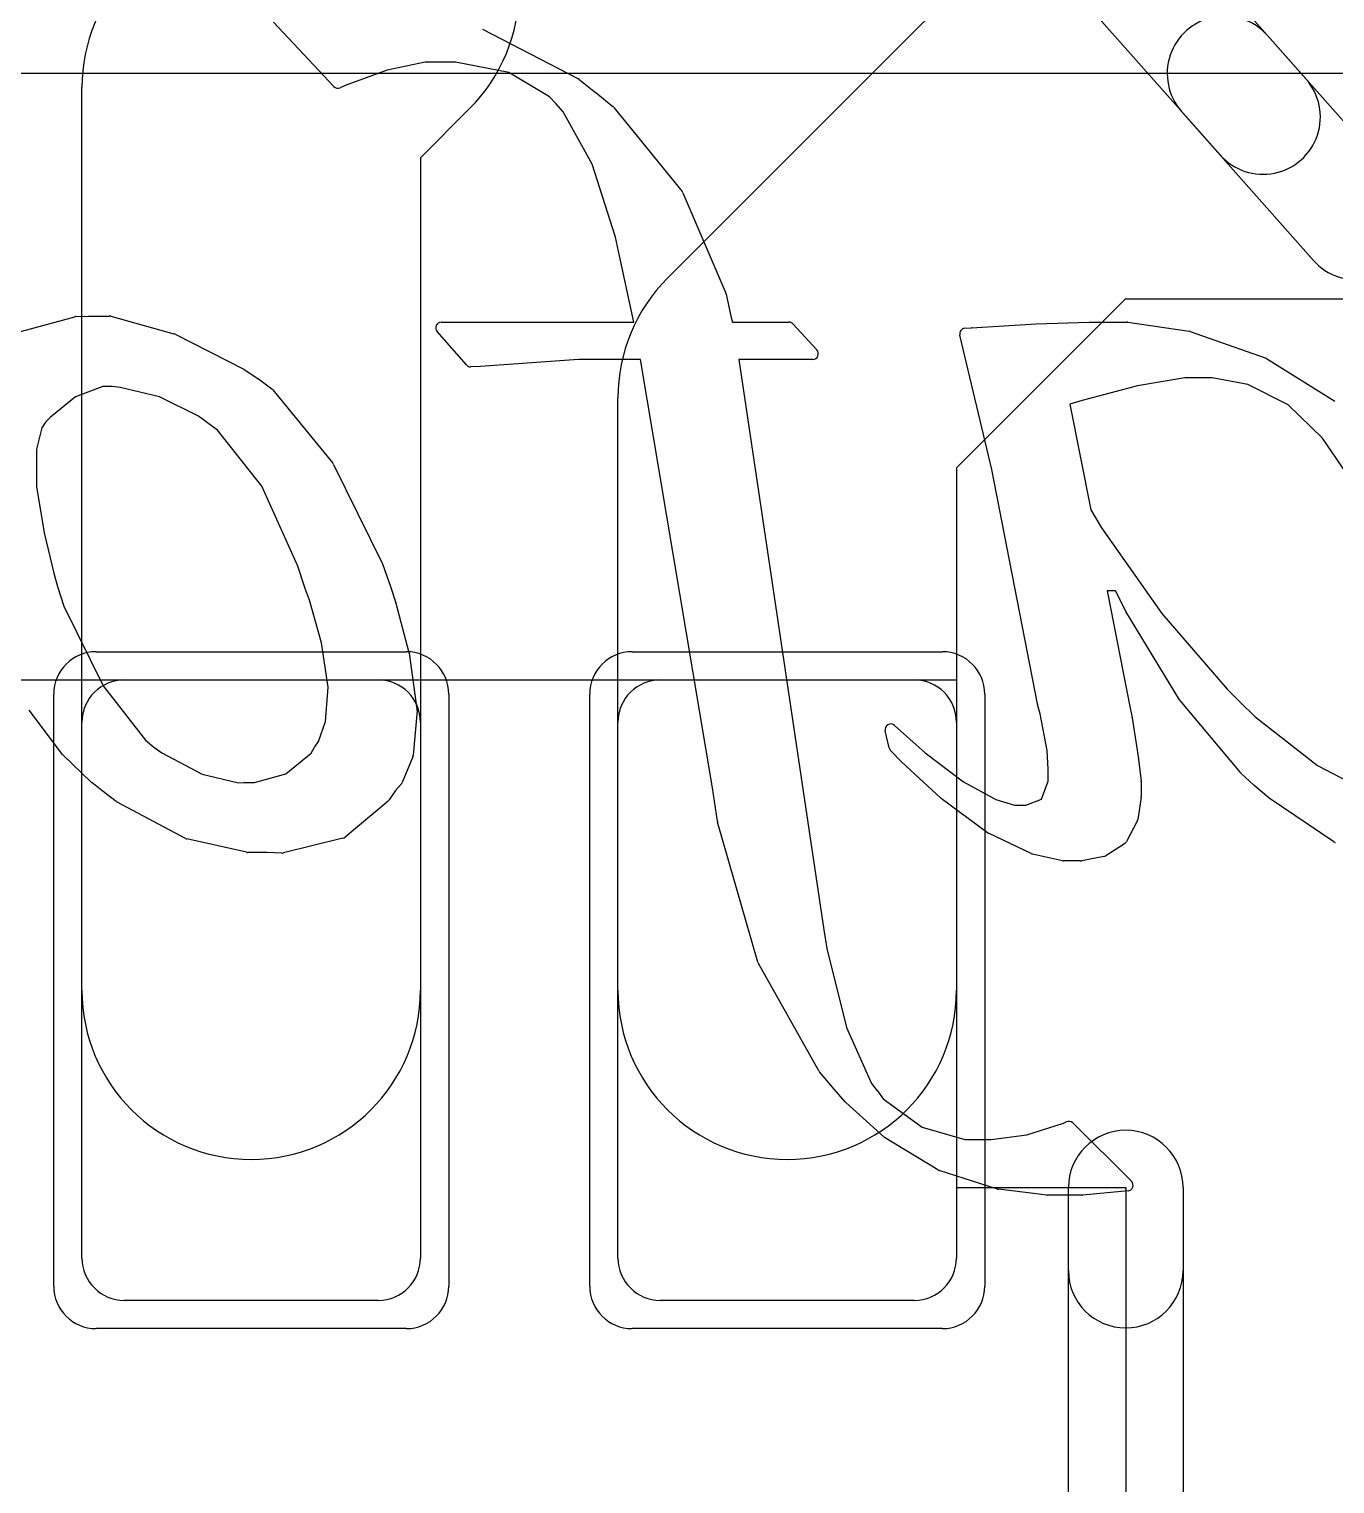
# Model space of a CAD drawing. Extents: x -3.2 to 23.2, y -0.5 to 25.
# Drawn here: x 14.381 to 16.696, y 17 to 19.579 of the extents above; entities that cross this region are included whole.
import ezdxf

# ---------------------------------------------------------------- set-up
doc = ezdxf.new("R2010")
doc.units = 0
for name, color, linetype in [('L1', 3, 'CONTINUOUS'), ('MetalMask-A', 176, 'CONTINUOUS'), ('PartsArea-A', 111, 'CONTINUOUS'), ('PartsArea-B', 111, 'CONTINUOUS'), ('PartsSilk-A', 221, 'CONTINUOUS'), ('PartsSilk-B', 221, 'CONTINUOUS'), ('Resist-A', 2, 'CONTINUOUS'), ('Silk-A', 140, 'CONTINUOUS'), ('Silk-B', 140, 'CONTINUOUS')]:
    doc.layers.add(name, color=color, linetype=linetype)

msp = doc.modelspace()

# ---------------------------------------------------------------- linework, layer by layer
at = {"layer": 'L1'}
for p, q in [((15.51287, 19.13713), (15.98787, 19.61213)), ((14.475, 17.875), (14.475, 19.475)), ((15.16213, 19.43787), (15.075, 19.35074)), ((15.075, 19.35074), (15.075, 17.875)), ((16.32426, 19.1), (16.025, 18.80074)), ((17.175, 19.1), (16.32426, 19.1)), ((15.425, 17.875), (15.425, 18.925)), ((16.025, 18.80074), (16.025, 17.875)), ((14.55, 18.425), (15, 18.425)), ((15.5, 18.425), (15.95, 18.425)), ((14.475, 17.4), (14.475, 18.35)), ((15.075, 18.35), (15.075, 17.4)), ((15.425, 17.4), (15.425, 18.35)), ((16.025, 18.35), (16.025, 17.4)), ((15, 17.325), (14.55, 17.325)), ((15.95, 17.325), (15.5, 17.325))]:
    msp.add_line(p, q, dxfattribs=at)
for centre, radius, start, end in [((14.775, 19.475), 0.3, 135, 180), ((14.95, 19.65), 0.3, -45, 0), ((15.725, 18.925), 0.3, 135, 180), ((14.55, 18.35), 0.075, 90, 180), ((15, 18.35), 0.075, 0, 90), ((15.5, 18.35), 0.075, 90, 180), ((15.95, 18.35), 0.075, 0, 90), ((14.775, 17.875), 0.3, 180, 0), ((15.725, 17.875), 0.3, 180, 0), ((14.55, 17.4), 0.075, 180, -90), ((15, 17.4), 0.075, -90, 0), ((15.5, 17.4), 0.075, 180, -90), ((15.95, 17.4), 0.075, -90, 0)]:
    msp.add_arc(centre, radius, start, end, dxfattribs=at)
at = {"layer": 'MetalMask-A'}
for p, q in [((14.55, 18.425), (15, 18.425)), ((15.5, 18.425), (15.95, 18.425)), ((14.475, 17.4), (14.475, 18.35)), ((15.075, 18.35), (15.075, 17.4)), ((15.425, 17.4), (15.425, 18.35)), ((16.025, 18.35), (16.025, 17.4)), ((15, 17.325), (14.55, 17.325)), ((15.95, 17.325), (15.5, 17.325))]:
    msp.add_line(p, q, dxfattribs=at)
for centre, start, end in [((14.55, 18.35), 90, 180), ((15, 18.35), 0, 90), ((15.5, 18.35), 90, 180), ((15.95, 18.35), 0, 90), ((14.55, 17.4), 180, -90), ((15, 17.4), -90, 0), ((15.5, 17.4), 180, -90), ((15.95, 17.4), -90, 0)]:
    msp.add_arc(centre, 0.075, start, end, dxfattribs=at)
at = {"layer": 'PartsArea-A'}
for p, q in [((20, 19.5), (0, 19.5)), ((13.525, 18.425), (16.025, 18.425)), ((16.025, 18.425), (16.025, 17.525)), ((16.025, 17.525), (16.325, 17.525)), ((16.325, 17.525), (16.325, 15.725))]:
    msp.add_line(p, q, dxfattribs=at)
at = {"layer": 'PartsArea-B'}
msp.add_line((20, 19.5), (0, 19.5), dxfattribs=at)
at = {"layer": 'PartsSilk-A'}
for p, q in [((16.2234, 15.725), (16.2234, 17.525)), ((16.4266, 17.525), (16.4266, 15.725))]:
    msp.add_line(p, q, dxfattribs=at)
msp.add_arc((16.325, 17.525), 0.1016, 0, 180, dxfattribs=at)
at = {"layer": 'PartsSilk-B'}
for p, q in [((14.56644, 21.83796), (16.64446, 19.49027)), ((16.4923, 19.35559), (14.41428, 21.70328)), ((14.92117, 19.47694), (14.81446, 19.59073)), ((15.1847, 19.57873), (15.35395, 19.49119)), ((15.01566, 19.5059), (14.94131, 19.47849)), ((15.08319, 19.52015), (15.01566, 19.5059)), ((15.13722, 19.52015), (15.08319, 19.52015)), ((15.23175, 19.50177), (15.13722, 19.52015)), ((15.30369, 19.45893), (15.23175, 19.50177)), ((14.94131, 19.47849), (14.93247, 19.47462)), ((15.35562, 19.49011), (15.38546, 19.46618)), ((15.31498, 19.4466), (15.30369, 19.45893)), ((15.32759, 19.43233), (15.31498, 19.4466)), ((15.38549, 19.46616), (15.41605, 19.44145)), ((15.37918, 19.33931), (15.32759, 19.43233)), ((15.41753, 19.43997), (15.5386, 19.29071)), ((15.42034, 19.20964), (15.37918, 19.33931)), ((15.54002, 19.28835), (15.61629, 19.11058)), ((15.42767, 19.17699), (15.42034, 19.20964)), ((15.4529, 19.05913), (15.42767, 19.17699)), ((15.61687, 19.10875), (15.62524, 19.06997)), ((14.36208, 19.04141), (14.46207, 19.06874)), ((14.46431, 19.06909), (14.48638, 19.06996)), ((14.48678, 19.06997), (14.52341, 19.06997)), ((14.52608, 19.06961), (14.63803, 19.03859)), ((15.62524, 19.06997), (15.6278, 19.05913)), ((14.63991, 19.03786), (14.7629, 18.97502)), ((15.1565, 18.98342), (15.10432, 19.04251)), ((15.11182, 19.05913), (15.4529, 19.05913)), ((15.6278, 19.05913), (15.72789, 19.05913)), ((15.73524, 19.05591), (15.77752, 19.01005)), ((16.08794, 18.79828), (16.03098, 19.03606)), ((16.03979, 19.04835), (16.05117, 19.04939)), ((16.05149, 19.04941), (16.16602, 19.05617)), ((16.1663, 19.05619), (16.26008, 19.05913)), ((16.26039, 19.05913), (16.32723, 19.05913)), ((16.32867, 19.05903), (16.43716, 19.0432)), ((16.43904, 19.04273), (16.5722, 18.99585)), ((15.35526, 18.99327), (15.18151, 18.98059)), ((15.46523, 18.99327), (15.35526, 18.99327)), ((15.59231, 18.23384), (15.46523, 18.99327)), ((15.77017, 18.99327), (15.63914, 18.99327)), ((15.63914, 18.99327), (15.78991, 17.98221)), ((16.57419, 18.9949), (16.69571, 18.91885)), ((14.76385, 18.97447), (14.78734, 18.95899)), ((14.78785, 18.95864), (14.81133, 18.94101)), ((15.18109, 18.98056), (15.16431, 18.98004)), ((16.42948, 18.96033), (16.34574, 18.94634)), ((16.47847, 18.96033), (16.42948, 18.96033)), ((16.5414, 18.94853), (16.47847, 18.96033)), ((14.51206, 18.94492), (14.46329, 18.92664)), ((14.52826, 18.94492), (14.51206, 18.94492)), ((14.54244, 18.9435), (14.52826, 18.94492)), ((14.61226, 18.92705), (14.54244, 18.9435)), ((14.81307, 18.93934), (14.91975, 18.80893)), ((16.34574, 18.94634), (16.24772, 18.92024)), ((16.61279, 18.91275), (16.5414, 18.94853)), ((14.46329, 18.92664), (14.41905, 18.89089)), ((14.68159, 18.89269), (14.61226, 18.92705)), ((16.24772, 18.92024), (16.22586, 18.91403)), ((16.22586, 18.91403), (16.26292, 18.72625)), ((16.674, 18.85331), (16.61279, 18.91275)), ((14.41044, 18.88214), (14.40376, 18.87199)), ((14.41905, 18.89089), (14.41044, 18.88214)), ((14.6954, 18.8822), (14.68159, 18.89269)), ((14.71519, 18.86775), (14.69556, 18.88208)), ((14.40376, 18.87199), (14.39425, 18.83415)), ((14.79388, 18.76854), (14.71519, 18.86775)), ((16.71595, 18.79183), (16.674, 18.85331)), ((14.39425, 18.83415), (14.39434, 18.76805)), ((14.92098, 18.80701), (15.00731, 18.63173)), ((16.16866, 18.38236), (16.08794, 18.79828)), ((14.39434, 18.76805), (14.40774, 18.68596)), ((14.85745, 18.62643), (14.79388, 18.76854)), ((16.26292, 18.72625), (16.28194, 18.69433)), ((14.40774, 18.68596), (14.4251, 18.61422)), ((16.28194, 18.69433), (16.38911, 18.5428)), ((14.86935, 18.59054), (14.85745, 18.62643)), ((15.00778, 18.63058), (15.02169, 18.59044)), ((14.4251, 18.61422), (14.43152, 18.59039)), ((14.43152, 18.59039), (14.44312, 18.55565)), ((14.87829, 18.56609), (14.86945, 18.59025)), ((15.02173, 18.59034), (15.03126, 18.56189)), ((16.30714, 18.58318), (16.29223, 18.58318)), ((16.29223, 18.58318), (16.33289, 18.37479)), ((16.32495, 18.54695), (16.30714, 18.58318)), ((14.44312, 18.55565), (14.5123, 18.41456)), ((14.89974, 18.49097), (14.87829, 18.56609)), ((15.03144, 18.56126), (15.05461, 18.4734)), ((16.42057, 18.38963), (16.32538, 18.54616)), ((16.38911, 18.5428), (16.50498, 18.40853)), ((14.91148, 18.41185), (14.89974, 18.49097)), ((15.05484, 18.47224), (15.06875, 18.37295)), ((14.5123, 18.41456), (14.5877, 18.3182)), ((14.90672, 18.35104), (14.91148, 18.41185)), ((16.50498, 18.40853), (16.5284, 18.38511)), ((14.44071, 18.29295), (14.38129, 18.37137)), ((15.06881, 18.3707), (15.06198, 18.29131)), ((16.17351, 18.36467), (16.16884, 18.38161)), ((16.18546, 18.30008), (16.17351, 18.36467)), ((16.33289, 18.37479), (16.33617, 18.3582)), ((16.5283, 18.26078), (16.42144, 18.38841)), ((16.5284, 18.38511), (16.55363, 18.36028)), ((14.89422, 18.3159), (14.90672, 18.35104)), ((15.91529, 18.34434), (15.96923, 18.29558)), ((16.33624, 18.35781), (16.34767, 18.28493)), ((16.55363, 18.36028), (16.66464, 18.27317)), ((14.5877, 18.3182), (14.60235, 18.30585)), ((14.88758, 18.30609), (14.89422, 18.3159)), ((15.90568, 18.30447), (15.89883, 18.33471)), ((14.49127, 18.24363), (14.44171, 18.29182)), ((14.60235, 18.30585), (14.61639, 18.29544)), ((14.61639, 18.29544), (14.68816, 18.25786)), ((14.8362, 18.25826), (14.88099, 18.29506)), ((14.88099, 18.29506), (14.88727, 18.3056)), ((15.06126, 18.28834), (15.04253, 18.24309)), ((15.92803, 18.27942), (15.90827, 18.2997)), ((15.96923, 18.29558), (16.03739, 18.2441)), ((16.18776, 18.26703), (16.18546, 18.30008)), ((15.99696, 18.21569), (15.9284, 18.27906)), ((16.18776, 18.24541), (16.18776, 18.26703)), ((16.34772, 18.28456), (16.35236, 18.24562)), ((16.55219, 18.23828), (16.52913, 18.25991)), ((16.66464, 18.27317), (16.73653, 18.23588)), ((14.51026, 18.22919), (14.49222, 18.24283)), ((14.68816, 18.25786), (14.75222, 18.24259)), ((14.75222, 18.24259), (14.76212, 18.24308)), ((14.76262, 18.24309), (14.78091, 18.24309)), ((14.78091, 18.24309), (14.8362, 18.25826)), ((15.04078, 18.24029), (15.03096, 18.22919)), ((16.03739, 18.2441), (16.09451, 18.21326)), ((16.17567, 18.21378), (16.18776, 18.24541)), ((16.35243, 18.24444), (16.35243, 18.21862)), ((16.57857, 18.21589), (16.55256, 18.23794)), ((14.53582, 18.20927), (14.51026, 18.22919)), ((14.65867, 18.14403), (14.53729, 18.20832)), ((15.01752, 18.21003), (14.94139, 18.14629)), ((15.03096, 18.22919), (15.01939, 18.21209)), ((15.60124, 18.1743), (15.59231, 18.23384)), ((16.08011, 18.1541), (15.9978, 18.21499)), ((16.09451, 18.21326), (16.12782, 18.20294)), ((16.14814, 18.20294), (16.17567, 18.21378)), ((16.35231, 18.21711), (16.34626, 18.17762)), ((16.69393, 18.13805), (16.57945, 18.21523)), ((16.12782, 18.20294), (16.14814, 18.20294)), ((15.67303, 17.92455), (15.60152, 18.17301)), ((16.34523, 18.17447), (16.32624, 18.13839)), ((14.76654, 18.11935), (14.66115, 18.14312)), ((14.93738, 18.14425), (14.83234, 18.11827)), ((16.15758, 18.11699), (16.08176, 18.15311)), ((16.3228, 18.13464), (16.28947, 18.11321)), ((14.80353, 18.11911), (14.76874, 18.11911)), ((14.8295, 18.11798), (14.80353, 18.11911)), ((16.21268, 18.10439), (16.15969, 18.11626)), ((16.28594, 18.1118), (16.24698, 18.10433)), ((16.2451, 18.10415), (16.21487, 18.10415)), ((15.78991, 17.98221), (15.79517, 17.94903)), ((15.79517, 17.94903), (15.82991, 17.80855)), ((15.78097, 17.73197), (15.67392, 17.92242)), ((15.82991, 17.80855), (15.87444, 17.70926)), ((15.80843, 17.69973), (15.78211, 17.73035)), ((15.82785, 17.67688), (15.80843, 17.69973)), ((15.87444, 17.70926), (15.88458, 17.69664)), ((15.88485, 17.69629), (15.89514, 17.68224)), ((15.89596, 17.61477), (15.82874, 17.67597)), ((15.89514, 17.68224), (15.96406, 17.63182)), ((16.21479, 17.63891), (16.21923, 17.64125)), ((15.96406, 17.63182), (16.03998, 17.6102)), ((16.08628, 17.6102), (16.14942, 17.61868)), ((16.14942, 17.61868), (16.21479, 17.63891)), ((16.23093, 17.6395), (16.3351, 17.53621)), ((15.99199, 17.55628), (15.8975, 17.61361)), ((16.03998, 17.6102), (16.08628, 17.6102)), ((16.0977, 17.52238), (15.99415, 17.5553)), ((16.1853, 17.51147), (16.09951, 17.52198)), ((16.32902, 17.51916), (16.24915, 17.51145)), ((16.24819, 17.5114), (16.18652, 17.5114))]:
    msp.add_line(p, q, dxfattribs=at)
for centre, radius, start, end in [((14.92846, 19.48378), 0.01, -136.82409, -66.3575), ((15.34936, 19.48231), 0.01, 51.25072, 62.66592), ((16.56838, 19.42293), 0.1016, -138.48729, 41.51313), ((15.3792, 19.45838), 0.01, 51.04504, 51.25072), ((15.40976, 19.43367), 0.01, 39.03551, 51.04504), ((15.53083, 19.28441), 0.01, 23.20612, 39.03551), ((15.6071, 19.10664), 0.01, 12.18684, 23.20612), ((14.46471, 19.05909), 0.01, 92.29061, 105.28677), ((14.48677, 19.05997), 0.01, 89.9427, 92.26287), ((14.52341, 19.05997), 0.01, 74.51881, 90), ((14.63536, 19.02895), 0.01, 62.94832, 74.51332), ((15.11182, 19.04913), 0.01, 90, -138.56623), ((15.72789, 19.04913), 0.01, 42.68996, 90), ((16.0407, 19.03839), 0.01, 95.22036, -166.51987), ((16.05208, 19.03943), 0.01, 93.38329, 95.22036), ((16.16661, 19.04619), 0.01, 91.7756, 93.38329), ((16.26039, 19.04913), 0.01, 90, 91.7756), ((16.32723, 19.04913), 0.01, 81.72411, 90), ((16.43572, 19.0333), 0.01, 70.60447, 81.72411), ((15.77017, 19.00327), 0.01, -90, 42.68996), ((15.164, 18.99004), 0.01, -138.56623, -88.2244), ((16.56888, 18.98642), 0.01001, 57.94606, 70.60447), ((14.75835, 18.96612), 0.01, 56.6278, 62.93601), ((14.78184, 18.95064), 0.01, 53.08429, 56.61722), ((15.18078, 18.99056), 0.01, -88.2244, -85.8123), ((14.80533, 18.93301), 0.01, 39.27731, 53.09637), ((14.70146, 18.89016), 0.01, -127.28226, -126.13267), ((14.91201, 18.8026), 0.01, 26.18052, 39.28228), ((14.99834, 18.62731), 0.01, 19.106, 26.21993), ((14.87884, 18.59369), 0.01, -161.63753, -159.90528), ((15.01224, 18.58717), 0.01, 18.47117, 19.1165), ((15.02178, 18.55871), 0.01, 14.78735, 18.51261), ((16.33392, 18.55136), 0.01, -153.81948, -148.66279), ((15.04494, 18.47085), 0.01, 7.99231, 14.77322), ((16.42911, 18.39483), 0.01, -148.66279, -140.06975), ((15.05885, 18.37156), 0.01, -4.93499, 7.97666), ((16.17848, 18.38427), 0.01, -168.99334, -164.57403), ((15.90858, 18.33692), 0.01, 47.87656, -167.22876), ((16.32636, 18.35626), 0.01, 8.91604, 11.18633), ((14.44868, 18.29899), 0.01, -142.84363, -134.19993), ((14.89586, 18.30048), 0.01, 145.88094, 149.20835), ((15.05202, 18.29217), 0.01, -22.51411, -4.91536), ((15.91543, 18.30668), 0.01, -167.22876, -135.72933), ((15.93519, 18.2864), 0.01, -135.72933, -132.77093), ((16.33779, 18.28338), 0.01, 6.77678, 8.91604), ((16.53597, 18.2672), 0.01, -140.06975, -133.17591), ((14.49817, 18.25086), 0.01, -133.66213, -126.54062), ((14.76261, 18.23309), 0.01, 89.9427, 92.82017), ((15.03329, 18.24691), 0.01, -41.4717, -22.48412), ((16.34243, 18.24444), 0.01, 0, 6.77678), ((16.55903, 18.24557), 0.01, -133.17591, -130.2969), ((14.54197, 18.21716), 0.01, -127.93526, -117.90718), ((15.01111, 18.2177), 0.01, -50.1137, -34.09365), ((16.00375, 18.22303), 0.01, -132.77093, -126.50328), ((16.34243, 18.21862), 0.01, -8.6895, 0), ((16.58504, 18.22352), 0.01, -130.2969, -123.99204), ((15.61113, 18.17578), 0.01, -171.48907, -163.92083), ((16.33638, 18.17913), 0.01, -27.76921, -8.6895), ((14.66332, 18.15288), 0.01, -117.7185, -102.55983), ((14.93497, 18.15396), 0.01, -76.06099, -50.06301), ((16.08606, 18.16214), 0.01, -126.50328, -115.46335), ((16.31739, 18.14305), 0.01, -57.24756, -27.76921), ((16.69952, 18.14634), 0.01, -123.99204, -109.39553), ((14.76874, 18.12911), 0.01, -102.70273, -90), ((14.82994, 18.12798), 0.01, -92.51939, -76.1057), ((16.16188, 18.12602), 0.01, -115.46335, -102.64685), ((16.28406, 18.12162), 0.01, -79.16209, -57.24756), ((16.21487, 18.11415), 0.01, -102.64685, -90), ((16.2451, 18.11415), 0.01, -90, -79.16209), ((15.68264, 17.92732), 0.01, -163.92083, -150.66721), ((15.78969, 17.73687), 0.01, -150.66721, -139.29925), ((15.87678, 17.69038), 0.01, 36.21688, 38.74928), ((15.83547, 17.68336), 0.01, -139.62237, -132.32382), ((16.22389, 17.6324), 0.01, 45.24312, 117.76921), ((15.90269, 17.62216), 0.01, -132.32382, -121.25848), ((15.99718, 17.56483), 0.01, -121.25848, -107.63772), ((16.10073, 17.53191), 0.01, -107.63772, -97.00426), ((16.32806, 17.52911), 0.01, -84.48902, 45.24312), ((16.18652, 17.5214), 0.01, -97.00426, -90), ((16.24819, 17.5214), 0.01, -90, -84.48902)]:
    msp.add_arc(centre, radius, start, end, dxfattribs=at)
at = {"layer": 'Resist-A'}
for p, q in [((14.5, 18.475), (15.05, 18.475)), ((15.45, 18.475), (16, 18.475)), ((14.425, 17.35), (14.425, 18.4)), ((15.125, 18.4), (15.125, 17.35)), ((15.375, 17.35), (15.375, 18.4)), ((16.075, 18.4), (16.075, 17.35)), ((15.05, 17.275), (14.5, 17.275)), ((16, 17.275), (15.45, 17.275))]:
    msp.add_line(p, q, dxfattribs=at)
for centre, start, end in [((14.5, 18.4), 90, 180), ((15.05, 18.4), 0, 90), ((15.45, 18.4), 90, 180), ((16, 18.4), 0, 90), ((14.5, 17.35), 180, -90), ((15.05, 17.35), -90, 0), ((15.45, 17.35), 180, -90), ((16, 17.35), -90, 0)]:
    msp.add_arc(centre, 0.075, start, end, dxfattribs=at)
at = {"layer": 'Silk-A'}
for p, q in [((16.2234, 17.37787), (16.2234, 17.525)), ((16.4266, 17.525), (16.4266, 17.37787))]:
    msp.add_line(p, q, dxfattribs=at)
for centre, start, end in [((16.325, 17.525), 0, 180), ((16.325, 17.37787), 180, 0)]:
    msp.add_arc(centre, 0.1016, start, end, dxfattribs=at)
at = {"layer": 'Silk-B'}
for p, q in [((14.92117, 19.47694), (14.81446, 19.59073)), ((15.1847, 19.57873), (15.35395, 19.49119)), ((16.57617, 19.56742), (16.81007, 19.30317)), ((15.01566, 19.5059), (14.94131, 19.47849)), ((15.08319, 19.52015), (15.01566, 19.5059)), ((15.13722, 19.52015), (15.08319, 19.52015)), ((15.23175, 19.50177), (15.13722, 19.52015)), ((15.30369, 19.45893), (15.23175, 19.50177)), ((14.94131, 19.47849), (14.93247, 19.47462)), ((15.35562, 19.49011), (15.38546, 19.46618)), ((15.31498, 19.4466), (15.30369, 19.45893)), ((15.32759, 19.43233), (15.31498, 19.4466)), ((15.38549, 19.46616), (15.41605, 19.44145)), ((15.37918, 19.33931), (15.32759, 19.43233)), ((15.41753, 19.43997), (15.5386, 19.29071)), ((16.65791, 19.16849), (16.42401, 19.43274)), ((15.42034, 19.20964), (15.37918, 19.33931)), ((15.54002, 19.28835), (15.61629, 19.11058)), ((15.42767, 19.17699), (15.42034, 19.20964)), ((15.4529, 19.05913), (15.42767, 19.17699)), ((15.61687, 19.10875), (15.62524, 19.06997)), ((14.36208, 19.04141), (14.46207, 19.06874)), ((14.46431, 19.06909), (14.48638, 19.06996)), ((14.48678, 19.06997), (14.52341, 19.06997)), ((14.52608, 19.06961), (14.63803, 19.03859)), ((15.62524, 19.06997), (15.6278, 19.05913)), ((14.63991, 19.03786), (14.7629, 18.97502)), ((15.1565, 18.98342), (15.10432, 19.04251)), ((15.11182, 19.05913), (15.4529, 19.05913)), ((15.6278, 19.05913), (15.72789, 19.05913)), ((15.73524, 19.05591), (15.77752, 19.01005)), ((16.08794, 18.79828), (16.03098, 19.03606)), ((16.03979, 19.04835), (16.05117, 19.04939)), ((16.05149, 19.04941), (16.16602, 19.05617)), ((16.1663, 19.05619), (16.26008, 19.05913)), ((16.26039, 19.05913), (16.32723, 19.05913)), ((16.32867, 19.05903), (16.43716, 19.0432)), ((16.43904, 19.04273), (16.5722, 18.99585)), ((15.35526, 18.99327), (15.18151, 18.98059)), ((15.46523, 18.99327), (15.35526, 18.99327)), ((15.59231, 18.23384), (15.46523, 18.99327)), ((15.77017, 18.99327), (15.63914, 18.99327)), ((15.63914, 18.99327), (15.78991, 17.98221)), ((16.57419, 18.9949), (16.69571, 18.91885)), ((14.76385, 18.97447), (14.78734, 18.95899)), ((14.78785, 18.95864), (14.81133, 18.94101)), ((15.18109, 18.98056), (15.16431, 18.98004)), ((16.42948, 18.96033), (16.34574, 18.94634)), ((16.47847, 18.96033), (16.42948, 18.96033)), ((16.5414, 18.94853), (16.47847, 18.96033)), ((14.51206, 18.94492), (14.46329, 18.92664)), ((14.52826, 18.94492), (14.51206, 18.94492)), ((14.54244, 18.9435), (14.52826, 18.94492)), ((14.61226, 18.92705), (14.54244, 18.9435)), ((14.81307, 18.93934), (14.91975, 18.80893)), ((16.34574, 18.94634), (16.24772, 18.92024)), ((16.61279, 18.91275), (16.5414, 18.94853)), ((14.46329, 18.92664), (14.41905, 18.89089)), ((14.68159, 18.89269), (14.61226, 18.92705)), ((16.24772, 18.92024), (16.22586, 18.91403)), ((16.22586, 18.91403), (16.26292, 18.72625)), ((16.674, 18.85331), (16.61279, 18.91275)), ((14.41044, 18.88214), (14.40376, 18.87199)), ((14.41905, 18.89089), (14.41044, 18.88214)), ((14.6954, 18.8822), (14.68159, 18.89269)), ((14.71519, 18.86775), (14.69556, 18.88208)), ((14.40376, 18.87199), (14.39425, 18.83415)), ((14.79388, 18.76854), (14.71519, 18.86775)), ((16.71595, 18.79183), (16.674, 18.85331)), ((14.39425, 18.83415), (14.39434, 18.76805)), ((14.92098, 18.80701), (15.00731, 18.63173)), ((16.16866, 18.38236), (16.08794, 18.79828)), ((14.39434, 18.76805), (14.40774, 18.68596)), ((14.85745, 18.62643), (14.79388, 18.76854)), ((16.26292, 18.72625), (16.28194, 18.69433)), ((14.40774, 18.68596), (14.4251, 18.61422)), ((16.28194, 18.69433), (16.38911, 18.5428)), ((14.86935, 18.59054), (14.85745, 18.62643)), ((15.00778, 18.63058), (15.02169, 18.59044)), ((14.4251, 18.61422), (14.43152, 18.59039)), ((14.43152, 18.59039), (14.44312, 18.55565)), ((14.87829, 18.56609), (14.86945, 18.59025)), ((15.02173, 18.59034), (15.03126, 18.56189)), ((16.30714, 18.58318), (16.29223, 18.58318)), ((16.29223, 18.58318), (16.33289, 18.37479)), ((16.32495, 18.54695), (16.30714, 18.58318)), ((14.44312, 18.55565), (14.5123, 18.41456)), ((14.89974, 18.49097), (14.87829, 18.56609)), ((15.03144, 18.56126), (15.05461, 18.4734)), ((16.42057, 18.38963), (16.32538, 18.54616)), ((16.38911, 18.5428), (16.50498, 18.40853)), ((14.91148, 18.41185), (14.89974, 18.49097)), ((15.05484, 18.47224), (15.06875, 18.37295)), ((14.5123, 18.41456), (14.5877, 18.3182)), ((14.90672, 18.35104), (14.91148, 18.41185)), ((16.50498, 18.40853), (16.5284, 18.38511)), ((14.44071, 18.29295), (14.38129, 18.37137)), ((15.06881, 18.3707), (15.06198, 18.29131)), ((16.17351, 18.36467), (16.16884, 18.38161)), ((16.18546, 18.30008), (16.17351, 18.36467)), ((16.33289, 18.37479), (16.33617, 18.3582)), ((16.5283, 18.26078), (16.42144, 18.38841)), ((16.5284, 18.38511), (16.55363, 18.36028)), ((14.89422, 18.3159), (14.90672, 18.35104)), ((15.91529, 18.34434), (15.96923, 18.29558)), ((16.33624, 18.35781), (16.34767, 18.28493)), ((16.55363, 18.36028), (16.66464, 18.27317)), ((14.5877, 18.3182), (14.60235, 18.30585)), ((14.88758, 18.30609), (14.89422, 18.3159)), ((15.90568, 18.30447), (15.89883, 18.33471)), ((14.49127, 18.24363), (14.44171, 18.29182)), ((14.60235, 18.30585), (14.61639, 18.29544)), ((14.61639, 18.29544), (14.68816, 18.25786)), ((14.8362, 18.25826), (14.88099, 18.29506)), ((14.88099, 18.29506), (14.88727, 18.3056)), ((15.06126, 18.28834), (15.04253, 18.24309)), ((15.92803, 18.27942), (15.90827, 18.2997)), ((15.96923, 18.29558), (16.03739, 18.2441)), ((16.18776, 18.26703), (16.18546, 18.30008)), ((15.99696, 18.21569), (15.9284, 18.27906)), ((16.18776, 18.24541), (16.18776, 18.26703)), ((16.34772, 18.28456), (16.35236, 18.24562)), ((16.55219, 18.23828), (16.52913, 18.25991)), ((16.66464, 18.27317), (16.73653, 18.23588)), ((14.51026, 18.22919), (14.49222, 18.24283)), ((14.68816, 18.25786), (14.75222, 18.24259)), ((14.75222, 18.24259), (14.76212, 18.24308)), ((14.76262, 18.24309), (14.78091, 18.24309)), ((14.78091, 18.24309), (14.8362, 18.25826)), ((15.04078, 18.24029), (15.03096, 18.22919)), ((16.03739, 18.2441), (16.09451, 18.21326)), ((16.17567, 18.21378), (16.18776, 18.24541)), ((16.35243, 18.24444), (16.35243, 18.21862)), ((16.57857, 18.21589), (16.55256, 18.23794)), ((14.53582, 18.20927), (14.51026, 18.22919)), ((14.65867, 18.14403), (14.53729, 18.20832)), ((15.01752, 18.21003), (14.94139, 18.14629)), ((15.03096, 18.22919), (15.01939, 18.21209)), ((15.60124, 18.1743), (15.59231, 18.23384)), ((16.08011, 18.1541), (15.9978, 18.21499)), ((16.09451, 18.21326), (16.12782, 18.20294)), ((16.14814, 18.20294), (16.17567, 18.21378)), ((16.35231, 18.21711), (16.34626, 18.17762)), ((16.69393, 18.13805), (16.57945, 18.21523)), ((16.12782, 18.20294), (16.14814, 18.20294)), ((15.67303, 17.92455), (15.60152, 18.17301)), ((16.34523, 18.17447), (16.32624, 18.13839)), ((14.76654, 18.11935), (14.66115, 18.14312)), ((14.93738, 18.14425), (14.83234, 18.11827)), ((16.15758, 18.11699), (16.08176, 18.15311)), ((16.3228, 18.13464), (16.28947, 18.11321)), ((14.80353, 18.11911), (14.76874, 18.11911)), ((14.8295, 18.11798), (14.80353, 18.11911)), ((16.21268, 18.10439), (16.15969, 18.11626)), ((16.28594, 18.1118), (16.24698, 18.10433)), ((16.2451, 18.10415), (16.21487, 18.10415)), ((15.78991, 17.98221), (15.79517, 17.94903)), ((15.79517, 17.94903), (15.82991, 17.80855)), ((15.78097, 17.73197), (15.67392, 17.92242)), ((15.82991, 17.80855), (15.87444, 17.70926)), ((15.80843, 17.69973), (15.78211, 17.73035)), ((15.82785, 17.67688), (15.80843, 17.69973)), ((15.87444, 17.70926), (15.88458, 17.69664)), ((15.88485, 17.69629), (15.89514, 17.68224)), ((15.89596, 17.61477), (15.82874, 17.67597)), ((15.89514, 17.68224), (15.96406, 17.63182)), ((16.21479, 17.63891), (16.21923, 17.64125)), ((15.96406, 17.63182), (16.03998, 17.6102)), ((16.08628, 17.6102), (16.14942, 17.61868)), ((16.14942, 17.61868), (16.21479, 17.63891)), ((16.23093, 17.6395), (16.3351, 17.53621)), ((15.99199, 17.55628), (15.8975, 17.61361)), ((16.03998, 17.6102), (16.08628, 17.6102)), ((16.0977, 17.52238), (15.99415, 17.5553)), ((16.1853, 17.51147), (16.09951, 17.52198)), ((16.32902, 17.51916), (16.24915, 17.51145)), ((16.24819, 17.5114), (16.18652, 17.5114))]:
    msp.add_line(p, q, dxfattribs=at)
for centre, radius, start, end in [((16.50009, 19.50008), 0.1016, 41.51271, -138.48646), ((14.92846, 19.48378), 0.01, -136.82409, -66.3575), ((15.34936, 19.48231), 0.01, 51.25072, 62.66592), ((15.3792, 19.45838), 0.01, 51.04504, 51.25072), ((15.40976, 19.43367), 0.01, 39.03551, 51.04504), ((16.73399, 19.23583), 0.1016, -138.48729, 41.51354), ((15.53083, 19.28441), 0.01, 23.20612, 39.03551), ((15.6071, 19.10664), 0.01, 12.18684, 23.20612), ((14.46471, 19.05909), 0.01, 92.29061, 105.28677), ((14.48677, 19.05997), 0.01, 89.9427, 92.26287), ((14.52341, 19.05997), 0.01, 74.51881, 90), ((14.63536, 19.02895), 0.01, 62.94832, 74.51332), ((15.11182, 19.04913), 0.01, 90, -138.56623), ((15.72789, 19.04913), 0.01, 42.68996, 90), ((16.0407, 19.03839), 0.01, 95.22036, -166.51987), ((16.05208, 19.03943), 0.01, 93.38329, 95.22036), ((16.16661, 19.04619), 0.01, 91.7756, 93.38329), ((16.26039, 19.04913), 0.01, 90, 91.7756), ((16.32723, 19.04913), 0.01, 81.72411, 90), ((16.43572, 19.0333), 0.01, 70.60447, 81.72411), ((15.77017, 19.00327), 0.01, -90, 42.68996), ((15.164, 18.99004), 0.01, -138.56623, -88.2244), ((16.56888, 18.98642), 0.01001, 57.94606, 70.60447), ((14.75835, 18.96612), 0.01, 56.6278, 62.93601), ((14.78184, 18.95064), 0.01, 53.08429, 56.61722), ((15.18078, 18.99056), 0.01, -88.2244, -85.8123), ((14.80533, 18.93301), 0.01, 39.27731, 53.09637), ((14.70146, 18.89016), 0.01, -127.28226, -126.13267), ((14.91201, 18.8026), 0.01, 26.18052, 39.28228), ((14.99834, 18.62731), 0.01, 19.106, 26.21993), ((14.87884, 18.59369), 0.01, -161.63753, -159.90528), ((15.01224, 18.58717), 0.01, 18.47117, 19.1165), ((15.02178, 18.55871), 0.01, 14.78735, 18.51261), ((16.33392, 18.55136), 0.01, -153.81948, -148.66279), ((15.04494, 18.47085), 0.01, 7.99231, 14.77322), ((16.42911, 18.39483), 0.01, -148.66279, -140.06975), ((15.05885, 18.37156), 0.01, -4.93499, 7.97666), ((16.17848, 18.38427), 0.01, -168.99334, -164.57403), ((15.90858, 18.33692), 0.01, 47.87656, -167.22876), ((16.32636, 18.35626), 0.01, 8.91604, 11.18633), ((14.44868, 18.29899), 0.01, -142.84363, -134.19993), ((14.89586, 18.30048), 0.01, 145.88094, 149.20835), ((15.05202, 18.29217), 0.01, -22.51411, -4.91536), ((15.91543, 18.30668), 0.01, -167.22876, -135.72933), ((15.93519, 18.2864), 0.01, -135.72933, -132.77093), ((16.33779, 18.28338), 0.01, 6.77678, 8.91604), ((16.53597, 18.2672), 0.01, -140.06975, -133.17591), ((14.49817, 18.25086), 0.01, -133.66213, -126.54062), ((14.76261, 18.23309), 0.01, 89.9427, 92.82017), ((15.03329, 18.24691), 0.01, -41.4717, -22.48412), ((16.34243, 18.24444), 0.01, 0, 6.77678), ((16.55903, 18.24557), 0.01, -133.17591, -130.2969), ((14.54197, 18.21716), 0.01, -127.93526, -117.90718), ((15.01111, 18.2177), 0.01, -50.1137, -34.09365), ((16.00375, 18.22303), 0.01, -132.77093, -126.50328), ((16.34243, 18.21862), 0.01, -8.6895, 0), ((16.58504, 18.22352), 0.01, -130.2969, -123.99204), ((15.61113, 18.17578), 0.01, -171.48907, -163.92083), ((16.33638, 18.17913), 0.01, -27.76921, -8.6895), ((14.66332, 18.15288), 0.01, -117.7185, -102.55983), ((14.93497, 18.15396), 0.01, -76.06099, -50.06301), ((16.08606, 18.16214), 0.01, -126.50328, -115.46335), ((16.31739, 18.14305), 0.01, -57.24756, -27.76921), ((16.69952, 18.14634), 0.01, -123.99204, -109.39553), ((14.76874, 18.12911), 0.01, -102.70273, -90), ((14.82994, 18.12798), 0.01, -92.51939, -76.1057), ((16.16188, 18.12602), 0.01, -115.46335, -102.64685), ((16.28406, 18.12162), 0.01, -79.16209, -57.24756), ((16.21487, 18.11415), 0.01, -102.64685, -90), ((16.2451, 18.11415), 0.01, -90, -79.16209), ((15.68264, 17.92732), 0.01, -163.92083, -150.66721), ((15.78969, 17.73687), 0.01, -150.66721, -139.29925), ((15.87678, 17.69038), 0.01, 36.21688, 38.74928), ((15.83547, 17.68336), 0.01, -139.62237, -132.32382), ((16.22389, 17.6324), 0.01, 45.24312, 117.76921), ((15.90269, 17.62216), 0.01, -132.32382, -121.25848), ((15.99718, 17.56483), 0.01, -121.25848, -107.63772), ((16.10073, 17.53191), 0.01, -107.63772, -97.00426), ((16.32806, 17.52911), 0.01, -84.48902, 45.24312), ((16.18652, 17.5214), 0.01, -97.00426, -90), ((16.24819, 17.5214), 0.01, -90, -84.48902)]:
    msp.add_arc(centre, radius, start, end, dxfattribs=at)

doc.saveas('drawing.dxf')
